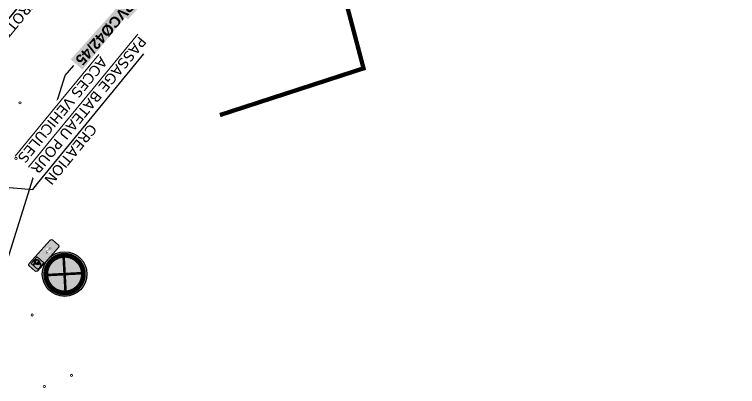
# Model space of a CAD drawing. Header units: metres. Extents: x -2858 to 512, y -1995 to 1252.
# Drawn here: x -1146.4 to -1112.81, y -911.28 to -894.02 of the extents above; entities that cross this region are included whole.
import ezdxf
from ezdxf import colors
from ezdxf.entities.mleader import LeaderData, LeaderLine
from ezdxf.math import Vec2, Vec3

# ---------------------------------------------------------------- set-up
doc = ezdxf.new("R2010")
doc.units = ezdxf.units.M
doc.header["$PDMODE"] = 33
doc.header["$PDSIZE"] = 0.1
for name, color, linetype in [('--ui- Voirie- Signalisation', 7, 'Continuous'), ('05.2-EP-TXT', 5, 'Continuous'), ('11-TEL-TXT', 6, 'Continuous')]:
    doc.layers.add(name, color=color, linetype=linetype)
for name, color, linetype, lineweight, true_color in [('03-HCH-A2', 7, 'Continuous', 0, 0xfdc562), ('TERRAIN APRES TERR BAT - Points', 7, 'Continuous', 0, 0x808000), ('VRD - Surface Voiries', 7, 'Continuous', 0, 0x616161)]:
    doc.layers.add(name, color=color, linetype=linetype, lineweight=lineweight, true_color=true_color)
doc.styles.add('ARIAL', font='arial.ttf')
doc.styles.add('ARIAL GRAS', font='arialbd.ttf')
doc.styles.get("Standard").update_dxf_attribs({"font": 'arial.ttf'})

# ---------------------------------------------------------------- blocks, each defined once
blk = doc.blocks.new('_None')
blk = doc.blocks.new('B6d + M6h sauf PMR')
at = {"layer": '--ui- Voirie- Signalisation', "ltscale": 2, "transparency": 33554687}
h = blk.add_hatch(color=5, dxfattribs=at)
h.dxf.hatch_style = 1
h.paths.add_polyline_path([(-41.88619950343855, 41.89110468118088), (0, 0), (41.89110468118452, 41.886199503424, 0.4142135623730739)])
h.paths.add_polyline_path([(-41.88619950343855, 41.89110468118088, 0.1989123673796841), (-59.23949989848188, 0.003468484450422693, 0.198912367379665), (-41.89110468118452, -41.88619950342763), (0, 0)])
h.paths.add_polyline_path([(-41.89110468118452, -41.88619950342763, 0.4142135623731062), (41.88619950343855, -41.89110468117724), (0, 0)])
h.paths.add_polyline_path([(41.88619950343855, -41.89110468117724, 0.1989123673796411), (59.23949989845278, -0.003468484454060672, 0.1989123673796506), (41.89110468118452, 41.886199503424), (0, 0)])
at = {"layer": '--ui- Voirie- Signalisation', "lineweight": -3, "ltscale": 30, "transparency": 33554648}
h = blk.add_hatch(color=5, dxfattribs=at)
h.dxf.hatch_style = 1
h.paths.add_polyline_path([(16.91382956964662, -71.70663514517219), (44.66459561735974, -71.70663514517219), (44.66459561735974, -99.4574011928853), (16.91382956964662, -99.4574011928853)])
edge = h.paths.add_edge_path(flags=16)
edge.add_line((24.46273258049041, -82.90228313571424), (25.53869203978684, -84.43518948594647))
edge.add_arc((28.70717142237647, -88.94928351075251), 5.515098046516052, 125.065329541287, 340.6798514256056)
edge.add_line((33.91168487418327, -90.77393311893684), (35.6790454290167, -91.39355179678387))
edge.add_arc((28.70717142239332, -88.94928351075029), 7.387927626766539, 125.0653295413926, 340.6798514256188, ccw=False)
edge = h.paths.add_edge_path(flags=16)
edge.add_line((25.62101430699113, -76.3979742159936), (26.82717142236652, -86.44928351076305))
edge.add_line((26.82717142236652, -86.44928351076305), (33.7239608495729, -86.44928351076305))
edge.add_line((33.7239608495729, -86.44928351076305), (38.06396084956941, -93.44928351076305))
edge.add_line((38.06396084956941, -93.44928351076305), (41.88852296228288, -91.07805500091854))
edge.add_line((41.88852296228288, -91.07805500091854), (40.83464362454833, -89.37824961746446))
edge.add_line((40.83464362454833, -89.37824961746446), (38.70988689525984, -90.69559878961445))
edge.add_line((38.70988689525984, -90.69559878961445), (34.83717142237583, -84.44928351076305))
edge.add_line((34.83717142237583, -84.44928351076305), (28.60151995229535, -84.44928351076305))
edge.add_line((28.60151995229535, -84.44928351076305), (28.36151995230466, -82.44928351076669))
edge.add_line((28.36151995230466, -82.44928351076669), (33.90097840956878, -82.44928351076669))
edge.add_line((33.90097840956878, -82.44928351076669), (33.90097840956878, -80.44928351076305))
edge.add_line((33.90097840956878, -80.44928351076305), (28.12151995228487, -80.44928351076305))
edge.add_line((28.12151995228487, -80.44928351076305), (27.81313355956809, -77.87939690467101))
edge.add_arc((27.35112873714302, -76.20044979996415), 1.741353449575238, 285.3855901716743, 546.5131673557642)
at = {"linetype": 'ByBlock', "ltscale": 2, "true_color": 0xffffff}
h = blk.add_hatch(color=7, dxfattribs=at)
h.dxf.hatch_style = 1
edge = h.paths.add_edge_path()
edge.add_arc((0, 0), 68.97750000000103, 0, 360)
edge = h.paths.add_edge_path()
edge.add_line((-48.97750000003725, -68.97750000000087), (48.97750000000815, -68.97750000000087))
edge.add_arc((48.97750000000815, -73.97750000000087), 5, 0, 90, ccw=False)
edge.add_line((53.97750000000815, -73.97750000000087), (53.97750000000815, -98.41118787147207))
edge.add_arc((48.97750000000815, -98.41118787147207), 5, -90, 0, ccw=False)
edge.add_line((48.97750000000815, -103.4111878714721), (-48.97750000003725, -103.4111878714721))
edge.add_arc((-48.97750000003725, -98.41118787147207), 5, 180, 270, ccw=False)
edge.add_line((-53.97750000003725, -98.41118787147207), (-53.97750000003725, -73.97750000000087))
edge.add_arc((-48.97750000003725, -73.97750000000087), 5, 90, 180, ccw=False)
at = {"layer": '--ui- Voirie- Signalisation', "color": 1, "transparency": 33554687, "const_width": 15}
blk.add_lwpolyline([(-58.2394999001699, 0.003409934251976665, 1), (58.2394999001699, -0.003409934255614644, 1)], format="xyb", close=True, dxfattribs=at)
at = {"layer": '--ui- Voirie- Signalisation', "color": 1, "transparency": 33554687, "const_width": 8}
for points in [[(41.89110468118452, 41.88619950342763), (-41.89110468118452, -41.88619950342763)], [(-41.88619950343855, 41.89110468118088), (41.88619950343855, -41.89110468117724)]]:
    blk.add_lwpolyline(points, dxfattribs=at)
at = {"layer": '--ui- Voirie- Signalisation', "lineweight": -3, "ltscale": 30, "transparency": 33554687}
blk.add_lwpolyline([(16.91382956964662, -71.70663514517219), (44.66459561735974, -71.70663514517219), (44.66459561735974, -99.4574011928853), (16.91382956964662, -99.4574011928853)], close=True, dxfattribs=at)
blk.add_lwpolyline([(24.46273258049041, -82.90228313571424), (25.53869203978684, -84.43518948594647, 1.371524833274958), (33.91168487418327, -90.77393311893684), (35.6790454290167, -91.39355179678387, -1.371524833273797), (24.46273258049041, -82.90228313571424, -0.8762355864553174)], format="xyb", dxfattribs=at)
blk.add_lwpolyline([(25.62101430699113, -76.3979742159936), (26.82717142236652, -86.44928351076305), (33.7239608495729, -86.44928351076305), (38.06396084956941, -93.44928351076305), (41.88852296228288, -91.07805500091854), (40.83464362454833, -89.37824961746446), (38.70988689525984, -90.69559878961445), (34.83717142237583, -84.44928351076305), (28.60151995229535, -84.44928351076305), (28.36151995230466, -82.44928351076669), (33.90097840956878, -82.44928351076669), (33.90097840956878, -80.44928351076305), (28.12151995228487, -80.44928351076305), (27.81313355956809, -77.87939690467101, 2.172347433792144), (25.62101430699113, -76.3979742159936, -2.864617719660544)], format="xyb", close=True, dxfattribs=at)
at = {"layer": '--ui- Voirie- Signalisation', "transparency": 33554687}
blk.add_circle((0, 0), 68.97750000000103, dxfattribs=at)
at = {"layer": '--ui- Voirie- Signalisation', "ltscale": 1.5, "transparency": 33554687, "insert": (-20.74202175432583, -82.95969645244622), "char_height": 7, "attachment_point": 2, "line_spacing_factor": 1.5, "style": 'ARIAL', "bg_fill": 2}
blk.add_mtext_dynamic_manual_height_columns('SAUF', width=1.009532661852177, gutter_width=1, heights=[4.079493640080102], dxfattribs=at)
at = {"layer": '--ui- Voirie- Signalisation', "lineweight": -3, "ltscale": 30, "transparency": 33554687}
blk.add_lwpolyline([(-48.97750000003725, -68.97750000000087), (48.97750000000815, -68.97750000000087, -0.414213562373095), (53.97750000000815, -73.97750000000087), (53.97750000000815, -98.41118787147207, -0.414213562373095), (48.97750000000815, -103.4111878714721), (-48.97750000003725, -103.4111878714721, -0.414213562373095), (-53.97750000003725, -98.41118787147207), (-53.97750000003725, -73.97750000000087, -0.414213562373095)], format="xyb", close=True, dxfattribs=at)
blk = doc.blocks.new('ASSAI')
at = {"layer": 'TERRAIN APRES TERR BAT - Points'}
for p in [(1235.123340024704, -305.9102132270573), (1236.350630228294, -306.5061813604166), (1234.253142461164, -309.14269137722), (1229.339246479378, -314.5479126317067), (1227.291454143426, -316.1304710673768)]:
    blk.add_point(p, dxfattribs=at)

msp = doc.modelspace()

# ---------------------------------------------------------------- leaders
at = {"layer": '11-TEL-TXT'}
ml = msp.add_multileader_mtext('Standard', dxfattribs=at)
ml.set_content('Chambre de tirage mise en place sur réseau public existant 3PVC%%C42/45', color=256, style='ARIAL GRAS')
ml.set_leader_properties()
ml.set_arrow_properties(name='NONE')
ml.build(insert=Vec2(0, 0))
ml.multileader.update_dxf_attribs({"arrow_head_size": 0.5, "scale": 0.125})
ctx = ml.context
ctx.base_point, ctx.scale, ctx.char_height, ctx.arrow_head_size, ctx.landing_gap_size, ctx.plane_origin, ctx.plane_x_axis, ctx.plane_y_axis = Vec3(-1127.312833899811, -878.1580380787989), 0.125, 0.5, 0.5, 0.25, Vec3(-1128.108968681758, -879.5681193799353), Vec3(-0.6670298583451145, -0.7450309846416434), Vec3(0.7450309846416434, -0.6670298583451145)
ctx.text_align_type = 2
notes = []
notes.append((ctx, [(0, (1, 1, 0), (-1144.043040835823, -896.8446416706075), (0.6670298583451144, 0.7450309846416434), 0.6051796605095499, [(0, [(-1147.229050299733, -907.0183169291638)], 0, [])])]))
ctx.mtext.insert, ctx.mtext.text_direction, ctx.mtext.rotation, ctx.mtext.alignment, ctx.mtext.line_spacing_factor, ctx.mtext.flow_direction = Vec3(-1143.231593452689, -896.4232900302674), Vec3(-0.6670298583451145, -0.7450309846416434), -1.976196983832779e-12, 3, 0.9, 5
ctx.mtext.has_bg_fill, ctx.mtext.bg_color, ctx.mtext.bg_scale_factor, ctx.mtext.bg_transparency, ctx.mtext.use_window_bg_color = 1, -1023410125, 1.25, 0, 0
for ctx, leaders in notes:
    for number, flags, end, landing, length, lines in leaders:
        leader = LeaderData()
        leader.index, (leader.has_last_leader_line, leader.has_dogleg_vector, leader.attachment_direction) = number, flags
        leader.last_leader_point, leader.dogleg_vector, leader.dogleg_length = Vec3(end), Vec3(landing), length
        for number, points, colour, breaks in lines:
            line = LeaderLine()
            line.index, line.vertices, line.color, line.breaks = number, Vec3.list(points), colors.encode_raw_color(colour), breaks
            leader.lines.append(line)
        ctx.leaders.append(leader)

# ---------------------------------------------------------------- next in the draw order: linework, layer by layer
at = {"layer": '03-HCH-A2', "const_width": 0.2, "flags": 128}
msp.add_lwpolyline([(-1136.852864998917, -898.6858232334353), (-1130.181155598211, -896.518146080524), (-1130.96066685751, -893.5711298910719), (-1122.797451934544, -890.7444151694178), (-1122.280383935587, -892.20222945299), (-1112.908908819513, -889.3031839958453)], dxfattribs=at)

# ---------------------------------------------------------------- next in the draw order: block references
at = {"layer": '--ui- Voirie- Signalisation', "lineweight": -3, "transparency": 33554687, "xscale": 0.015, "yscale": 0.015, "zscale": 0.03, "rotation": 228.1617603435354}
msp.add_blockref('B6d + M6h sauf PMR', (-1144.067188514714, -906.0682724335064), dxfattribs=at)

# ---------------------------------------------------------------- next in the draw order: leaders
at = {"layer": 'VRD - Surface Voiries', "color": 0, "linetype": 'ByBlock', "ltscale": 2}
ml = msp.add_multileader_mtext('Standard', dxfattribs=at)
ml.set_content('{\\fVerdana|b0|i0|c0|p34;\\LTROTTOIR\\PCONSERVE REMIS EN ETAT APRES\\PPASSAGE RESEAUX SI  NECESSAIRE}')
ml.set_leader_properties()
ml.build(insert=Vec2(0, 0))
ml.multileader.update_dxf_attribs({"has_text_frame": 1, "text_right_attachment_type": 6, "dogleg_length": 0.36, "arrow_head_size": 1.04})
ctx = ml.context
ctx.base_point, ctx.char_height, ctx.arrow_head_size, ctx.landing_gap_size, ctx.plane_origin, ctx.plane_x_axis, ctx.plane_y_axis = Vec3(-1139.778007513942, -886.2810282551568), 0.48, 1.04, 0.3200000000000001, Vec3(-1089.530940920128, -847.7477206610967), Vec3(-0.6343654985516325, -0.7730332555895242), Vec3(0.7730332555895242, -0.6343654985516325)
ctx.right_attachment, ctx.text_align_type = 6, 2
notes = []
notes.append((ctx, [(1, (1, 1, 0), (-1148.323056315197, -896.2399666091958), (0.6343654985516326, 0.7730332555895242), 0.3600000000000003, [(0, [(-1151.425639827642, -896.4133046510551)], 0, [])])]))
ctx.mtext.insert, ctx.mtext.text_direction, ctx.mtext.rotation, ctx.mtext.alignment, ctx.mtext.flow_direction = Vec3(-1147.446420620962, -896.0796985225606), Vec3(-0.6343654985516329, -0.7730332555895238), 0.043027586419083, 3, 5
ctx.mtext.has_bg_fill, ctx.mtext.bg_color, ctx.mtext.bg_scale_factor, ctx.mtext.bg_transparency, ctx.mtext.use_window_bg_color = 1, -1027028792, 1.5, 0, 1
for ctx, leaders in notes:
    for number, flags, end, landing, length, lines in leaders:
        leader = LeaderData()
        leader.index, (leader.has_last_leader_line, leader.has_dogleg_vector, leader.attachment_direction) = number, flags
        leader.last_leader_point, leader.dogleg_vector, leader.dogleg_length = Vec3(end), Vec3(landing), length
        for number, points, colour, breaks in lines:
            line = LeaderLine()
            line.index, line.vertices, line.color, line.breaks = number, Vec3.list(points), colors.encode_raw_color(colour), breaks
            leader.lines.append(line)
        ctx.leaders.append(leader)

# ---------------------------------------------------------------- next in the draw order: leaders
ml = msp.add_multileader_mtext('Standard', dxfattribs=at)
ml.set_content('{\\fVerdana|b0|i0|c0|p34;\\LCREATION\\PPASSAGE BATEAU POUR\\PACCES VEHICULES}')
ml.set_leader_properties()
ml.build(insert=Vec2(0, 0))
ml.multileader.update_dxf_attribs({"has_text_frame": 1, "text_right_attachment_type": 6, "dogleg_length": 0.36, "arrow_head_size": 1.04})
ctx = ml.context
ctx.base_point, ctx.char_height, ctx.arrow_head_size, ctx.landing_gap_size, ctx.plane_origin, ctx.plane_x_axis, ctx.plane_y_axis = Vec3(-1139.581181240292, -895.3194846962991), 0.48, 1.04, 0.3200000000000001, Vec3(-1086.75766196696, -853.6465303098664), Vec3(-0.6343654985516325, -0.7730332555895242), Vec3(0.7730332555895242, -0.6343654985516325)
ctx.right_attachment, ctx.text_align_type = 6, 2
notes = []
notes.append((ctx, [(1, (1, 1, 0), (-1145.549777362029, -902.1387762579656), (0.6343654985516326, 0.7730332555895242), 0.3600000000000003, [(0, [(-1149.297564602614, -901.8411987421422)], 0, [])])]))
ctx.mtext.insert, ctx.mtext.text_direction, ctx.mtext.rotation, ctx.mtext.alignment, ctx.mtext.flow_direction = Vec3(-1144.673141667794, -901.9785081713305), Vec3(-0.6343654985516329, -0.7730332555895238), 0.043027586419083, 3, 5
ctx.mtext.has_bg_fill, ctx.mtext.bg_color, ctx.mtext.bg_scale_factor, ctx.mtext.bg_transparency, ctx.mtext.use_window_bg_color = 1, -1027028792, 1.5, 0, 1
for ctx, leaders in notes:
    for number, flags, end, landing, length, lines in leaders:
        leader = LeaderData()
        leader.index, (leader.has_last_leader_line, leader.has_dogleg_vector, leader.attachment_direction) = number, flags
        leader.last_leader_point, leader.dogleg_vector, leader.dogleg_length = Vec3(end), Vec3(landing), length
        for number, points, colour, breaks in lines:
            line = LeaderLine()
            line.index, line.vertices, line.color, line.breaks = number, Vec3.list(points), colors.encode_raw_color(colour), breaks
            leader.lines.append(line)
        ctx.leaders.append(leader)

# ---------------------------------------------------------------- next in the draw order: block references
at = {"layer": '05.2-EP-TXT', "rotation": 228.1617603435354}
msp.add_blockref('ASSAI', (-91.9683917801492, -194.613972223109), dxfattribs=at)

doc.saveas('drawing.dxf')
